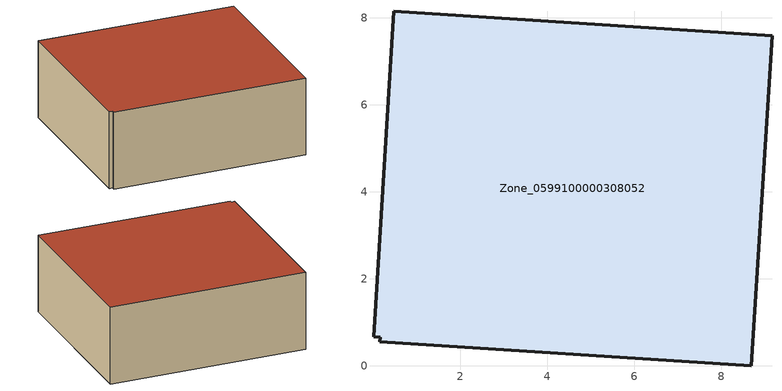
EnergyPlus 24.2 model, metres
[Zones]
Zone_0599100000308052
 floor ground (C_G): 0.16,0.66 0.01,0.67 0.47,8.15 9.16,7.59 8.68,0 0.16,0.55 z0
 wall outside (C_F): 8.68,0 9.16,7.59 0.47,8.15 0.01,0.67 0.16,0.66 0.16,0.55 8.68,0 z0:3.49
 roof outside (C_R): 0.01,0.67 0.16,0.66 0.16,0.55 8.68,0 9.16,7.59 0.47,8.15 z3.49
[BUILDING]
Pand.0599100000308052: North Axis=0; Terrain=City; Loads Convergence Tolerance Value=0.04; Temperature Convergence Tolerance Value=0.4; Solar Distribution=FullExterior; Maximum Number of Warmup Days=25; Minimum Number of Warmup Days=1
[Site:Location]
Rotterdam.The.Hague.AP_ZH_NLD Design_Conditions: Latitude=51.96; Longitude=4.45; Time Zone=1; Elevation=-4.5
[SITE:GROUNDTEMPERATURE:BUILDINGSURFACE]
18, 18, 18, 18, 18, 18, 18, 18, 18, 18, 18, 18
[MATERIAL] Thermal Absorptance=0.9; Solar Absorptance=0.7; Visible Absorptance=0.7
Name | Roughness | Thickness | Conductivity | Density | Specific Heat
G.TI.1946-1964 | MediumSmooth | 0.15 | 1 | 540 | 1210
F.TI.1946-1964 | Rough | 0.3 | 0.857143 | 1920 | 840
R.TI.1946-1964 | MediumRough | 0.2 | 0.277778 | 1500 | 1000
[CONSTRUCTION]
C_G: G.TI.1946-1964
C_F: F.TI.1946-1964
C_R: R.TI.1946-1964
[ZONE]
Zone_0599100000308052: Type=1; Multiplier=1; Ceiling Height=Autocalculate; Volume=Autocalculate; Floor Area=autocalculate; Part of Total Floor Area=Yes
[ZONEINFILTRATION:DESIGNFLOWRATE]
Infil_Zone_0599100000308052: Zone or ZoneList or Space or SpaceList=Zone_0599100000308052; Schedule=AlwaysOn; Design Flow Rate Calculation Method=Flow/Area; Flow Rate per Floor Area=0.003; Constant Term Coefficient=1; Temperature Term Coefficient=0; Velocity Term Coefficient=0; Velocity Squared Term Coefficient=0
[HVACTEMPLATE:ZONE:IDEALLOADSAIRSYSTEM]
Zone_0599100000308052: Maximum Heating Supply Air Temperature=50; Minimum Cooling Supply Air Temperature=13; Maximum Heating Supply Air Humidity Ratio=0.0156; Minimum Cooling Supply Air Humidity Ratio=0.0077; Heating Limit=NoLimit; Cooling Limit=NoLimit; Dehumidification Control Type=ConstantSensibleHeatRatio; Cooling Sensible Heat Ratio=0.7; Dehumidification Setpoint=60; Humidification Control Type=None; Humidification Setpoint=30; Outdoor Air Method=None; Outdoor Air Flow Rate per Person=0.00944; Outdoor Air Flow Rate per Zone Floor Area=0; Outdoor Air Flow Rate per Zone=0; Demand Controlled Ventilation Type=None; Outdoor Air Economizer Type=NoEconomizer; Heat Recovery Type=None; Sensible Heat Recovery Effectiveness=0.7; Latent Heat Recovery Effectiveness=0.65
[ZONECONTROL:THERMOSTAT]
ThermostatControl_Zone_0599100000308052: Zone or ZoneList=Zone_0599100000308052; Control Type Schedule=DualSetpointControlType; Control 1=Thermostat_Zone_0599100000308052; Temperature Difference Between Cutout And Setpoint=0
[THERMOSTATSETPOINT:DUALSETPOINT]
Thermostat_Zone_0599100000308052: Heating Setpoint Temperature Schedule=HeatingSetpoint_Zone_0599100000308052; Cooling Setpoint Temperature Schedule=CoolingSetpoint_Zone_0599100000308052
[SCHEDULE:COMPACT]
HeatingSetpoint_Zone_0599100000308052: Through: 12/31, For: AllDays, Until: 24:00, 21
CoolingSetpoint_Zone_0599100000308052: Through: 12/31, For: AllDays, Until: 24:00, 24
DualSetpointControlType: Through: 12/31, For: AllDays, Until: 24:00, 4
AlwaysOn: Through: 12/31, For: AllDays, Until: 24:00, 1
